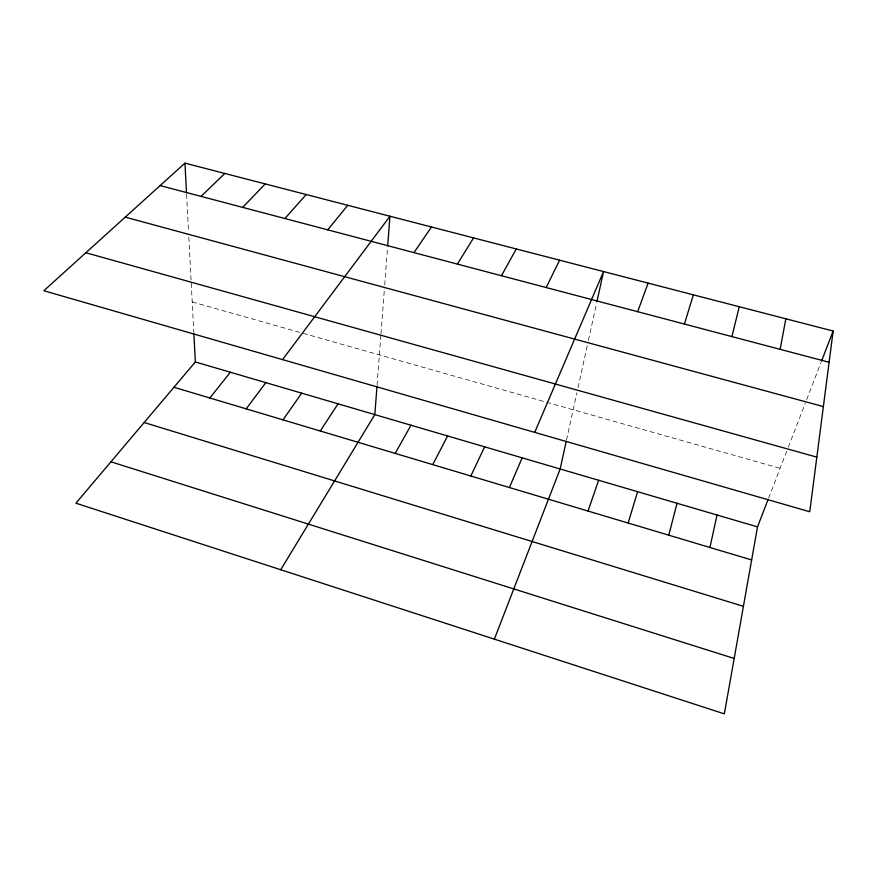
<?xml version="1.0" encoding="UTF-8"?>
<svg xmlns="http://www.w3.org/2000/svg" width="877" height="877" viewBox="0 0 877 877"><rect width="100%" height="100%" fill="white"/><g stroke="black" fill="none" stroke-linecap="round" stroke-linejoin="round"><path stroke-width="0.66" stroke-dasharray="4.38 3.29" d="M377.055 385.398L380.881 335.233M380.98 333.918L384.499 287.744M384.707 285.058L387.579 247.402M566.52 440.024L576.891 392.797M578.042 387.579L587.568 344.244M588.423 340.353L596.656 302.883M768.559 498.279L787.809 448.443M788.291 447.204L805.239 403.321M806.676 399.594L821.036 362.42M192.206 301.94L300.482 332.591M303.058 333.315L780.124 468.34M186.571 194.255L188.544 231.912M188.829 237.239L193.817 332.569"/><path stroke-width="1.32" d="M376.957 386.724L374.83 414.613L280.717 569.732M387.678 246.042L389.958 216.235L282.558 359.614M833.15 331.046L809.756 511.751L43.85 290.736L184.948 163.133L833.15 331.046L821.519 361.16M768.077 499.517L757.509 526.88L724.347 713.867L75.926 503.201L195.352 361.96L193.883 333.907M780.135 349.331L785.858 318.789M566.224 441.339L560.151 468.987L494.365 639.147M596.941 301.578L603.54 271.563L534.696 432.383M709.932 547.478L717.024 515.007M731.911 336.593L739.267 306.72M668.767 535.178L677.055 503.277M628.14 523.032L637.59 491.701M684.422 324.052L693.367 294.836M588.039 511.039L598.629 480.267M637.645 311.697L648.125 283.118M509.394 487.535L522.166 457.838M470.828 476.003L484.641 446.832M546.174 287.535L559.592 260.184M432.756 464.624L447.588 435.957M501.458 275.729L516.279 248.958M395.165 453.387L410.984 425.224M457.388 264.087L473.569 237.897M320.28 431.002L338.04 403.815M413.966 252.62L431.473 226.99M282.997 419.853L301.699 393.159M246.185 408.857L265.819 382.624M209.844 397.983L230.366 372.232M327.713 229.829L347.785 205.306M284.904 218.526L306.205 194.541M242.71 207.378L265.216 183.918M201.118 196.393L224.797 173.449M160.129 185.573L829.105 362.267M125.225 217.134L823.371 406.588M85.858 252.74L816.827 457.136M195.352 361.96L757.509 526.88M173.953 387.261L751.655 559.954M144.146 422.517L743.422 606.325M110.919 461.806L734.181 658.463M184.948 163.133L186.505 192.896"/></g></svg>
